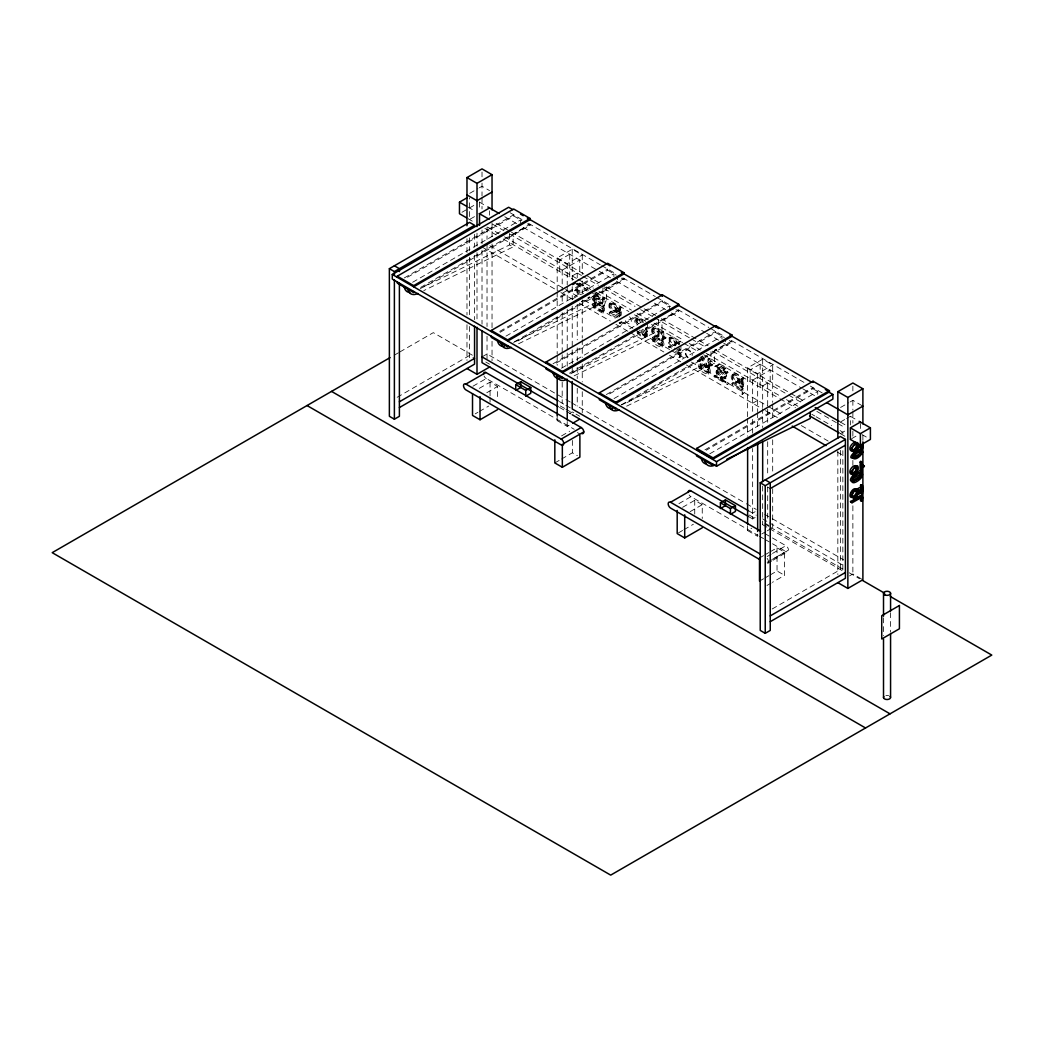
<?xml version="1.0" encoding="UTF-8"?>
<svg xmlns="http://www.w3.org/2000/svg" width="1044" height="1044" viewBox="0 0 1044 1044"><rect width="100%" height="100%" fill="white"/><g stroke="black" fill="none" stroke-linecap="round" stroke-linejoin="round"><path stroke-width="0.75" stroke-dasharray="5 3.75" d="M702.155 356.396L701.764 358.536L705.822 366.183L701.477 359.332L702.756 358.588L707.088 365.452L703.304 356.839M701.15 356.617C697.053 361.537 697.327 363.991 702.756 358.588M702.416 355.887L701.098 358.914L698.462 360.702M723.792 369.511C725.737 368.375 715.623 362.907 717.828 366.066M724.092 369.55C728.412 367.788 719.446 362.829 717.489 365.008M726.624 373.452L726.272 372.421L714.957 366L715.297 367.044L726.311 373.4L727.89 372.721L727.537 371.69L716.562 365.348L714.84 366.287M676.616 344.703C676.499 328.116 658.816 343.124 674.646 346.243M594.127 304.013L594.14 307.184L602.297 311.908C607.712 308.489 598.16 303.752 595.393 303.282C590.995 305.696 605.885 306.453 602.297 311.908M595.393 303.282L595.993 306.936M653.57 338.204L653.609 341.375L661.374 345.877C666.685 342.654 657.642 337.799 654.849 337.473C650.477 339.796 664.963 340.566 661.374 345.877M654.849 337.473L654.875 340.644L662.653 345.146M699.95 365.256L699.976 368.428L707.754 372.93C713.065 369.707 704.021 364.852 701.216 364.526C696.844 366.849 711.342 367.618 707.754 372.93M701.216 364.526L701.829 368.18M617.2 317.767C602.492 311.895 611.445 308.763 619.81 316.828M618.466 317.037L610.91 312.665L610.57 311.621M669.165 347.639C667.586 345.473 672.493 345.564 672.989 347.391M670.444 346.908L670.104 345.851M731.753 383.566C734.715 379.846 749.644 390.482 742.167 394.345C745.533 387.05 728.229 386.893 733.123 382.522M662.522 337.864L664.61 338.948L662.522 336.912C661.465 319.725 660.487 351.541 663.788 337.134L662.522 337.864L662.353 340.722M664.61 338.948L665.876 337.499L663.788 336.168L662.522 336.912M708.889 364.917L710.977 366L708.889 363.964C707.832 346.778 706.866 378.594 710.168 364.186L708.889 364.917L708.732 367.775M710.977 366L712.256 364.552L710.168 363.234L708.889 363.964M576.171 289.449L582.382 293.873L581.116 294.617C569.202 290.219 577.11 286.8 583.544 293.586M663.788 336.168C664.128 324.371 660.447 337.577 663.632 339.979M710.168 363.234C710.494 351.423 706.814 364.63 709.998 367.044M725.358 368.819L719.107 365.335L718.768 364.278M716.223 365.269L716.562 366.3L727.89 372.721M620.397 310.185L619.131 310.929C613.219 310.003 617.382 305.213 620.397 309.207C621.415 300.737 621.832 321.735 620.397 313.435L617.278 311.464L617.656 310.877L620.397 312.456L620.397 310.185L617.239 307.536M620.397 313.435L619.131 314.166L615.869 311.804L619.131 313.2L620.397 312.456M675.964 343.606C674.032 341.336 679.514 341.505 679.931 343.45L680.075 341.166L680.91 342.027M675.39 342.784L676.773 341.779M722.5 377.001L721.561 376.453L721.561 378.724C720.595 377.745 713.404 373.073 714.422 377.028L727.133 384.362L728.842 383.396L722.5 379.272L721.234 380.003L721.234 377.732L722.5 377.001L722.5 379.272M727.459 384.401L728.842 383.396M742.95 381.086L741.684 381.83C735.772 380.903 739.935 376.114 742.95 380.107C744.307 371.651 744.255 393.444 741.684 385.066C735.837 383.892 743.38 372.812 733.358 373.595C730.134 374.509 730.996 378.594 732.653 380.525C735.289 385.823 739.857 379.768 742.95 383.357L742.95 381.086L739.804 378.437M738.434 382.704L739.818 381.699M647.619 322.805L647.45 331.77L646.641 328.442L645.362 329.186L646.184 332.501L646.34 326.407M713.979 376.284L715.375 375.279M602.623 298.049L602.479 305.84L604.633 308.254L604.332 312.352L602.036 312.848L593.84 308.006L593.018 306.101L593.109 303.138L595.067 302.068L603.249 306.688C609.827 297.423 599.504 292.307 603.288 306.74M603.902 297.318L603.745 305.096L604.567 305.996M620.541 306.936L619.131 307.98L619.131 309.951L620.397 309.207M680.075 341.166L678.665 342.21L678.665 344.181L679.931 343.45M743.093 377.837L741.684 378.881L741.684 380.851L742.95 380.107M583.165 300.803L581.586 301.494L583.335 300.463M619.131 322.596L620.097 323.157M619.94 323.496L621.376 322.426M678.665 348.409L679.474 350.588L679.631 345.747M679.474 350.588L680.91 349.505L680.91 345.016M675.468 351.28L678.509 353.198L679.474 357.74L679.54 353.59L678.078 351.802M679.474 357.74C684.211 354.673 678.143 348.383 674.254 348.135M742.493 394.397L741.762 388.955L731.844 383.252M587.889 298.519L589.638 297.579L589.155 296.822M588.242 298.571L589.638 297.579M675.05 345.903C676.89 342.341 673.002 336.912 669.074 337.669M701.477 359.332L699.271 361.668M593.866 291.811C600.47 291.759 603.302 304.013 594.532 296.574C589.729 299.824 598.095 302.799 600.874 303.334C599.974 305.553 589.508 300.842 592.509 296.183C595.589 294.251 605.259 301.651 594.989 293.416M594.532 296.574C591.883 301.912 605.233 300.829 601.109 304.143M716.915 371.586L716.719 371.873A1.592 0.927 60 0 0 716.915 373.23L722.539 377.615L725.906 376.949A1.579 0.913 60 0 0 726.089 375.814L723.805 372.995L720.269 370.946L716.915 371.586L720.778 372.551L724.823 376.545A1.579 0.913 60 0 1 724.627 377.68M718.181 370.855L717.998 371.129A1.592 0.927 60 0 0 718.181 372.486L722.043 376.023L725.906 376.949M593.788 295.439L594.31 299.902L602.388 303.412M636.957 331.287C643.43 339.783 650.83 335.111 639.15 330.008M645.244 336.064C649.172 334.667 644.057 331.026 642.373 330.269M614.407 310.955L614.929 310.355C616.991 306.714 608.561 301.09 609.748 307.367A3.354 1.931 60 0 0 611.145 309.755L614.002 311.112L616.195 309.611C617.226 306.558 613.219 301.82 610.244 304.522M657.302 335.581L657.811 334.98C659.886 331.339 651.443 325.715 652.63 331.992A3.354 1.931 60 0 0 654.04 334.38L656.885 335.737L659.077 334.237C660.108 331.183 656.102 326.446 653.139 329.147M673.941 345.199L674.463 344.585C676.525 340.957 668.095 335.333 669.282 341.597A3.354 1.931 60 0 0 670.679 343.985L673.537 345.355L675.729 343.854C676.76 340.801 672.754 336.064 669.778 338.752M736.96 381.856L737.482 381.256C739.543 377.615 731.113 371.99 732.301 378.267A3.354 1.931 60 0 0 733.697 380.655L736.555 382.026L738.747 380.512C739.778 377.458 735.772 372.721 732.81 375.422M594.649 302.121L595.119 307.275L604.332 312.352M652.839 337.055C648.768 343.868 667.286 352.441 663.397 341.636C661.674 339.43 652.67 334.602 653.805 337.212C657.289 339.248 665.002 341.44 662.131 347.052M654.118 336.312L654.575 341.466L663.397 346.308M699.219 364.108C695.134 370.92 713.665 379.494 709.776 368.689C708.054 366.483 699.049 361.655 700.172 364.265C703.669 366.3 711.382 368.493 708.498 374.104M700.485 363.364L700.955 368.519L709.776 373.361M592.509 296.183C600.365 301.612 599.152 295.413 592.561 293.481M593.266 297.305C602.036 304.744 599.191 292.503 592.587 292.542M603.067 313.083C605.951 307.106 597.272 304.443 593.37 302.851M699.741 359.958C697.666 359.997 699.323 362.451 700.537 360.937M611.523 303.791L611.027 306.623A3.354 1.931 60 0 0 612.423 309.011L615.686 310.225M642.438 322.4C642.138 318.224 634.648 317.245 635.992 322.374A3.354 1.931 60 0 0 637.388 324.762M637.767 318.798L637.258 321.643A3.354 1.931 60 0 0 638.667 324.031L639.228 324.527M654.405 328.416L653.909 331.248A3.354 1.931 60 0 0 655.306 333.636L658.568 334.85M671.057 338.021L670.561 340.866A3.354 1.931 60 0 0 671.958 343.254L675.22 344.468M734.076 374.692L733.58 377.523A3.354 1.931 60 0 0 734.976 379.925L738.239 381.125M610.805 302.695C605.637 309.611 622.446 316.41 615.829 305.083C605.05 295.021 607.999 317.872 617.265 310.799M643.313 322.557C641.812 313.826 629.884 319.151 636.997 325.389M637.049 317.715L636.174 320.665L638.275 324.658M652.422 328.064C649.264 331.587 655.201 339.196 659.273 335.894C662.418 332.37 656.506 324.775 652.422 328.064C656.415 327.19 660.8 333.375 657.994 336.625M653.701 327.32C650.882 330.583 655.306 336.768 659.273 335.894M670.339 336.938C667.534 340.2 671.944 346.386 675.912 345.499M733.358 373.595C729.886 379.024 737.547 382.73 741.684 384.101L742.95 383.357M615.112 311.999C617.918 308.75 613.52 302.564 609.539 303.439M737.664 382.9C740.47 379.651 736.072 373.465 732.092 374.339M716.406 370.437C714.161 374.718 722.448 380.825 726.415 378.124C728.686 373.869 720.36 367.749 716.406 370.437C720.243 370.111 727.381 374.731 725.136 378.855M717.685 369.707C715.466 373.856 722.552 378.476 726.415 378.124M637.023 332.553C643.143 340.618 652.017 336.259 641.107 330.034M645.727 337.173C650.569 335.372 644.918 330.374 642.373 329.291M469.709 193.349L477.917 188.612M479.287 187.829L482.015 186.25L489.532 190.582M461.97 212.284L466.981 209.387M469.487 207.952L474.498 205.055M474.498 216.63L469.487 219.514L469.487 197.825M404.302 277.926L513.661 214.79L513.661 215.938L405.711 278.265M412.628 282.272L520.591 219.945L520.591 224.395M420.693 287.387L530.052 224.251L530.052 225.413L420.693 288.549M524.101 227.905L513.113 234.248L513.113 246.919L423.786 290.61M557.183 290.454L557.183 257.92L572.229 249.229L582.252 255.023L582.252 274.546M394.267 355.182L398.456 352.768M399.839 351.958L433.299 332.644L472.762 355.43M557.183 257.92L567.218 263.701L582.252 255.023M567.218 290.415L562.194 293.299L562.194 304.613M499.698 331.379L607.66 269.052L607.66 270.213L499.698 332.54M574.787 290.467L576.066 289.736M574.905 290.911L576.184 290.167M397.164 397.281L469.552 355.482L474.563 358.379M505.948 336.142L613.911 273.815L613.911 279.753M572.229 299.093L577.241 296.196L577.241 283.851M482.015 356.891L487.026 353.994L564.556 398.756M587.876 297.553L589.508 297.162M604.098 286.774L606.433 288.118L617.422 281.776L617.422 277.326M514.692 341.649L624.051 278.513L624.051 279.675L514.692 342.81M597.677 296.613L598.956 295.87M597.716 298.558L598.982 297.827M598.434 299.706L599.7 298.975M602.962 298.114L604.241 297.383M603.288 298.44L604.567 297.71M594.14 307.184L595.406 306.44M600.874 303.334L602.14 302.59M601.096 303.739L602.375 303.008M602.623 306.349L603.902 305.618M602.962 306.701L604.241 305.97M602.297 308.698L603.576 307.967M472.919 386.228L486.282 378.515L574.226 429.293M615.856 308.554L617.134 307.81M609.187 312.665L610.466 311.921M615.999 308.946L617.278 308.215M609.304 313.083L610.57 312.352M479.261 388.368L490.054 382.143L497.57 386.476L497.57 398.821M619.275 307.667L620.88 307.001M619.614 307.732L621.206 307.314M615.869 311.804L617.148 311.073M615.999 312.195L617.278 311.464M619.131 314.166L619.275 315.967L620.541 315.223M486.778 392.714L497.57 386.476M619.275 323.118L621.206 322.766M619.614 323.444L620.88 322.713M553.007 363.769L662.366 300.633L662.366 301.794L554.403 364.121M475.216 413.855L477.904 412.302M479.261 411.519L488.696 406.064M561.515 368.219L669.465 305.892L669.465 310.342M645.362 328.207L646.641 327.477M569.398 373.243L678.757 310.094L678.757 311.256L570.794 373.582M645.518 332.123L646.784 331.392M645.858 332.475L647.123 331.731M646.184 332.501L647.45 331.77M661.674 332.005L662.953 331.274M662.026 332.083L663.305 331.353M662.392 332.423L663.671 331.692M653.609 341.375L654.875 340.644M664.61 338.23L665.876 337.499M661.7 340.344L662.979 339.613M664.715 338.647L665.981 337.904M662.026 340.683L663.305 339.952M661.374 342.667L662.653 341.936M668.721 346.895L670 346.164M675.533 343.189L676.812 342.458L679.931 344.429M668.839 347.326L670.104 346.595M678.809 341.897L680.427 341.231M679.148 341.962L680.74 341.558M557.183 415.734L557.183 420.615L559.923 419.036M569.489 413.515L572.229 411.936L574.735 413.385M678.809 350.197L680.74 349.844M679.148 350.549L680.427 349.805M606.342 394.567L715.701 331.431L715.701 332.592L606.342 395.728M678.509 353.198L679.788 352.467L680.74 356.996M687.722 357.792A4.985 2.871 60 0 1 686.143 350.079L686.652 349.792A4.985 2.871 60 0 1 692.537 355.012M678.809 357.348L680.075 356.617M679.148 357.674L680.427 356.944M614.029 398.547L721.978 336.22L721.978 340.67M557.183 420.615L567.218 426.396L571.316 424.034M561.568 435.896L569.659 431.211M621.337 404.837L732.092 340.892L732.092 342.054L624.129 404.38M697.392 361.211L698.932 360.232M701.764 358.536L703.043 357.805M697.483 361.655L698.749 360.924M708.054 359.058L709.32 358.327M708.406 359.136L709.672 358.405M708.772 359.475L710.037 358.744M699.976 368.428L701.255 367.697M705.47 366.079L706.749 365.348M705.822 366.183L707.271 365.217M710.977 365.283L712.256 364.552M708.08 367.397L709.346 366.666M711.081 365.7L712.36 364.969M708.406 367.736L709.672 367.005M707.754 369.72L709.02 368.989M714.957 366.718L716.223 365.987M717.372 365.309L718.65 364.578M717.489 365.752L718.768 365.008M554.821 462.936L560.21 459.817M561.568 459.034L572.36 452.809L577.371 455.693M724.053 368.806L725.332 368.062M724.171 369.237L725.449 368.506M714.083 376.714L715.349 375.971L728.725 383.67M726.585 372.721L727.864 371.99M726.702 373.139L727.981 372.408M721.561 378.724L720.282 379.455L720.282 377.184L721.561 376.453M747.621 416.673L747.621 367.866L762.668 359.188L772.691 364.969L772.691 402.397M721.234 380.003L727.433 383.722L728.712 382.991M738.408 379.455L739.687 378.711M738.565 379.859L739.831 379.116M731.857 383.996C736.594 382.535 744.45 388.329 743.772 393.666M741.827 378.567L743.445 377.902M742.167 378.633L743.772 378.215M738.565 383.096L739.831 382.365L742.95 384.336L743.772 386.515M747.621 367.866L757.657 373.648L772.691 364.969M741.684 385.066L742.95 384.336M741.827 386.867L743.093 386.123M741.54 389.869L742.806 389.138M741.827 394.019L743.093 393.288M742.167 394.345L743.445 393.614M752.646 403.245L757.657 400.361M704.922 449.86L812.871 387.533L812.871 388.694L706.318 450.212M709.763 453.814L817.726 391.487L817.726 397.425M840.564 407.46L848.772 402.723M850.142 401.94L852.87 400.361L862.892 406.142M678.926 503.626L690.958 496.683L757.97 535.376M682.593 507.319L694.73 500.311L702.247 504.657L702.247 518.542M840.342 422.063L845.353 419.166M846.606 418.435L850.364 416.269L850.364 424.947M690.11 511.664L702.247 504.657M840.342 433.625L847.859 429.293M678.548 532.805L682.593 530.469M683.937 529.686L693.386 524.245M851.617 438.689L859.134 434.356M752.646 513.139L755.151 511.69M755.151 517.472L752.646 518.92L752.646 448.502M747.621 525.68L747.621 530.561L751.732 528.199M761.755 533.98L765.852 531.618M767.223 530.822L771.32 528.46M759.497 557.953L763.542 555.617M764.9 554.847L768.945 552.498M770.289 551.728L777.036 547.826L784.553 552.172L784.553 575.322L772.416 582.33M767.183 556.504L771.19 554.194M772.521 553.424L785.884 545.712A3.55 2.049 60 0 1 788.481 550.097L772.443 559.349M767.183 562.298L785.884 551.493A3.55 2.049 60 0 0 788.481 550.097M767.666 563.303L771.673 560.993M773.017 560.223L787.711 551.728M759.497 581.103L763.542 578.767M764.9 577.984L768.945 575.649M770.289 574.879L777.036 570.977L784.553 575.322M767.014 585.449L771.059 583.113M772.195 608.978L840.407 569.593M849.49 575.91L852.87 573.965L862.892 579.746M420.275 288.575L509.602 244.896L513.113 246.919M513.596 342.458L602.923 298.78L606.433 300.803L606.433 288.118M518.568 343.763L606.433 300.803M570.624 373.817L658.49 330.857L661.987 332.879L661.987 320.195L672.975 313.852L672.975 309.402M574.135 375.84L661.987 332.879M621.676 404.85L711.003 361.172L714.514 363.195L714.514 350.51L725.489 344.181L725.489 339.718M626.648 406.168L714.514 363.195M646.523 335.333L644.318 335.046L639.019 331.574M636.488 319.529L639.215 320.273L641.16 323.131M635.77 318.446L639.411 319.438L642.047 323.288M647.006 336.442L643.639 335.685L638.302 331.822M619.94 316.345L619.275 315.967M742.167 387.207L742.493 378.946M615.973 308.28L619.131 309.951M675.507 342.51L678.665 344.181M738.526 379.181L741.684 380.851M665.876 338.217L663.788 337.134M712.256 365.269L710.168 364.186M609.291 312.352L617.265 316.828M668.826 346.582L671.71 348.135M574.892 290.18L581.508 293.873M714.109 376.01L720.282 379.455M510.059 212.702L523.227 220.31M528.394 223.285L600.287 264.798M601.696 265.607L615.856 273.789M622.837 277.821L655.267 296.535M656.676 297.357L670.77 305.487M677.817 309.559L708.837 327.464M710.246 328.286L725.267 336.951M731.387 340.488L804.689 382.809M810.327 386.071L822.437 393.053M513.661 215.938L521.856 220.675M527.324 223.834L530.052 225.413M607.66 270.213L616.247 275.172M621.311 278.095L624.051 279.675M662.366 301.794L670.561 306.531M676.016 309.676L678.757 311.256M715.701 332.592L724.327 337.564M729.364 340.474L732.092 342.054M812.871 388.694L820.062 392.844M479.366 202.079L486.426 206.151M504.774 216.747L517.485 224.082M523.135 227.344L597.951 270.54M599.36 271.362L610.662 277.874M616.299 281.136L648.768 299.889M654.418 303.138L665.72 309.663M671.357 312.926L705.235 332.488M706.657 333.297L722.187 342.262M723.596 343.084L801.231 387.911M802.653 388.72L815.351 396.054M850.651 416.439L857.711 420.51M467.934 207.051L475.137 211.201M496.174 223.351L600.77 283.746M606.277 286.93L655.684 315.445M661.335 318.707L708.067 345.694M714.983 349.688L805.472 401.927M840.629 422.22L846.266 425.482M861.939 434.526L867.59 437.788M492.651 224.212L503.939 230.737M509.537 233.96L581.469 275.486M582.878 276.308L598.382 285.26M604.019 288.509L635.026 306.414M640.664 309.663L653.348 316.998M654.758 317.807L689.993 338.152M691.402 338.961L705.496 347.104M712.543 351.175L787.372 394.371M788.664 395.115L802.849 403.297M816.852 411.388L836.609 422.794M837.993 423.59L845.04 427.662M487.639 227.109L498.928 233.621M504.526 236.857L576.458 278.383M577.867 279.192L593.37 288.144M599.008 291.406L631.424 310.12M637.062 313.37L648.337 319.882M653.975 323.144L683.572 340.227M689.21 343.489L700.485 349.988M706.122 353.25L780.951 396.446M786.471 399.63L797.825 406.194M811.841 414.285L814.711 415.943M816.069 416.726L831.598 425.691M840.029 430.559L842.847 432.19L842.847 435.27M467.934 218.627L473.584 221.889M484.873 228.401L496.174 234.926M503.221 238.998L573.808 279.753M579.459 283.015L590.747 289.527M596.398 292.79L628.866 311.543M634.517 314.792L645.805 321.317M651.456 324.58L682.515 342.51M683.924 343.319L698.044 351.476M703.682 354.738L778.511 397.934M779.92 398.743L795.45 407.708M840.629 433.795L844.857 436.235M578.872 283.25L587.289 288.222L588.333 290.441M576.314 283.25L586.023 288.953L587.067 291.172M576.314 284.203L586.089 290.689M676.747 350.536L679.788 352.467M720.282 377.184L721.234 377.732M489.845 245.745L578.65 297.005M584.288 300.267L615.294 318.172M620.932 321.421L633.617 328.743M635.026 329.565L670.261 349.91M671.67 350.719L685.764 358.862M691.402 362.111L767.679 406.142M768.932 406.873L783.144 415.081M801.348 425.587L828.166 441.064M482.015 247.01L559.388 291.681M560.941 292.581L573.639 299.902M579.276 303.151L610.283 321.056M615.921 324.319L628.605 331.64M630.015 332.449L663.84 351.985M669.478 355.234L680.753 361.746M686.391 365.008L762.668 409.039L762.668 427.518M765.474 410.657L778.132 417.965M837.21 452.078L842.847 455.328M767.745 487.13L770.25 488.579M565.965 399.565L570.194 402.005M571.603 402.827L744.959 502.921M746.369 503.73L756.247 509.433M764.704 514.314L843.643 559.884M559.388 401.562L565.182 404.902M565.965 405.359L570.82 408.165M748.404 510.699L756.247 515.214M762.511 518.829L768.932 522.535M769.558 522.9L843.63 565.665M485.773 362.02L489.532 364.186M575.988 414.103L579.746 416.269M765.174 523.331L768.932 525.497M560.315 405.972L564.543 408.413M565.952 409.222L572.999 413.293M749.187 515.018L756.234 519.09M764.691 523.971L768.919 526.411M770.328 527.22L843.617 569.541M849.255 572.791L859.59 578.754M559.532 407.434L565.182 410.697M566.592 411.506L572.229 414.755M748.404 516.48L755.464 520.551M762.511 524.623L768.149 527.872M769.558 528.682L845.418 572.49M764.874 533.575L785.884 545.712M759.366 536.185L763.555 538.6M764.952 539.409L785.884 551.493M747.621 530.561L757.657 536.355L757.657 533.092M577.371 432.555L579.877 434.004M577.267 283.159L587.367 289.958M582.865 300.75L582.382 299.915M619.94 308.045L620.097 316.006M890.571 612.711L890.571 632.246M883.511 617.865L883.511 635.77M862.892 435.348L862.892 441.834M860.386 423.499L860.386 430.741M852.87 386.149L852.87 390.887M852.87 400.361L852.87 410.096M852.87 411.714L852.87 423.068M852.87 431.185L852.87 437.671M852.87 460.391L852.87 465.259M852.87 505.818L852.87 573.965M842.847 450.708L842.847 571.003M840.407 450.342L840.407 572.49M837.836 451.217L837.836 574.526M777.036 547.826L777.036 570.977M772.691 404.015L772.691 420.288M772.691 439.811L772.691 472.358M772.691 488.618L772.691 527.664M767.679 382.991L767.679 422.298M767.679 441.69L767.679 475.633M767.679 486.935L767.679 521.817M762.668 359.188L762.668 407.499M762.668 486.086L762.668 524.714M757.657 373.648L757.657 411.675M757.657 412.693L757.657 429.449M752.646 380.107L752.646 412.941M752.646 419.414L752.646 433.952M747.621 418.305L747.621 436.196M741.684 381.83L741.684 384.101M711.003 351.658L711.003 361.172M694.73 500.311L694.73 514.196M658.49 319.751L658.49 330.857M619.131 310.929L619.131 313.2M602.923 287.674L602.923 298.78M582.252 281.058L582.252 294.069M582.252 300.581L582.252 337.995M582.252 339.626L582.252 357.518M582.252 364.03L582.252 381.921M582.252 391.683L582.252 412.837M577.241 273.045L577.241 277.678M577.241 304.274L577.241 339.822M577.241 347.9L577.241 360.832M577.241 367.292L577.241 378.607M577.241 388.303L577.241 406.077M572.229 249.229L572.229 280.575M572.229 286.656L572.229 299.667M572.229 306.179L572.229 376.14M572.36 440.464L572.36 452.809M567.218 263.701L567.218 284.855M567.218 286.474L567.218 303.334M567.218 309.259L567.218 366.196M567.218 421.515L567.218 426.396M562.194 270.161L562.194 290.219M562.194 312.691L562.194 353.094M562.194 354.712L562.194 367.632M562.194 382.182L562.194 403.18M557.183 292.085L557.183 309.977M557.183 316.489L557.183 353.903M557.183 355.534L557.183 365.296M509.602 233.804L509.602 244.896M492.037 222.855L492.037 237.458M492.037 243.957L492.037 328.325M492.037 341.297L492.037 360.767M490.054 382.143L490.054 396.028M490.054 397.568L490.054 402.201M489.532 210.836L489.532 215.181M487.026 227.135L487.026 239.481M487.026 244.113L487.026 326.524M487.026 336.22L487.026 359.788M482.015 172.038L482.015 176.775M482.015 183.091L482.015 195.985M482.015 197.603L482.015 208.957M482.015 230.032L482.015 244.661M482.015 250.234L482.015 324.162M479.509 202.158L479.509 209.387M477.004 233.164L477.004 246.136M477.004 252.635L477.004 320.782M474.563 234.287L474.563 247.18M474.563 255.245L474.563 319.699M469.552 237.836L469.552 250.73M469.552 257.176L469.552 315.197M469.552 326.472L469.552 358.379M466.981 238.737L466.981 253.34M466.981 259.825L466.981 314.988M466.981 324.723L466.981 360.415M688.231 357.505A4.985 2.871 60 0 1 686.652 349.792M686.143 350.079A4.985 2.871 60 0 1 692.041 355.299M629.61 316.789A4.985 2.871 60 0 1 630.002 323.757A4.985 2.871 60 0 1 624.456 318.381M885.899 695.539A3.55 2.049 0 0 1 888.601 695.643M767.131 558.383A3.55 2.049 60 0 1 768.436 561.672A3.55 2.049 60 0 1 767.131 563.46M690.958 496.683A3.55 2.049 60 0 1 689.118 494.934M486.282 378.515A3.55 2.049 60 0 1 483.998 375.944M569.724 254.24L559.688 260.021L559.688 271.597L579.746 260.021L579.746 271.597L569.724 277.391L569.724 254.24M760.162 364.186L750.127 369.981L750.127 381.556L770.185 369.981L770.185 381.556L760.162 387.337L760.162 364.186"/><path stroke-width="1.5" d="M857.685 445.945L856.589 448.985L853.731 450.904A3.354 1.931 -60 0 1 852.335 450.134C850.664 447.263 856.798 441.364 857.685 445.945L860.439 444.405L861.718 445.136L858.599 447.745L861.718 446.114C861.274 452.026 863.962 446.206 862.696 443.648M861.078 473.924L853.496 478.217L853.313 481.597L861.078 477.134L861.209 474.054L859.251 473.376M851.891 502.777L852.217 501.733L861.796 496.318L862.696 497.309L862.2 501.224L861.352 497.479L852.217 502.712L850.508 501.746L859.851 495.861L861.013 495.626L861.417 496.566M862.722 466.042L862.722 465.089M864.301 465.754L862.214 466.851C859.342 448.241 859.538 483.137 862.214 467.803L864.301 466.472L863.036 465.024M862.096 462.505L861.261 463.366L861.404 471.222M861.861 494.138L861.718 492.52L858.468 493.903L861.718 491.541L861.718 489.271C858.781 493.173 854.436 488.475 860.439 487.561L861.718 488.292C862.801 478.426 863.649 500.872 860.439 491.789M858.599 490.902L861.718 488.292M860.439 447.785L861.417 447.223M862.527 485.46L860.582 485.108L860.439 487.561M852.609 480.684L859.812 476.403L859.943 473.31M856.432 447.85L855.232 449.429M851.565 492.39L854.279 489.988M860.243 453.683L860.804 452.952M855.232 472.632L855.871 471.888M855.871 495.091L854.488 496.474M860.139 470.492L862.057 470.844M857.437 456.097L858.533 455.301M852.543 477.252L852.008 477.734L853.274 478.465M853.666 450.63L854.488 450.068M466.981 225.752L466.981 177.571L482.015 168.88L492.037 174.674L492.037 209.883M466.981 177.571L477.004 183.352L492.037 174.674M466.524 217.804L459.464 213.733L459.464 202.158L466.981 197.825M492.037 192.031L477.004 200.709L466.981 194.928M489.532 207.952L479.509 213.733L479.509 225.308M389.373 268.673L469.552 222.385L474.563 225.282L394.384 271.57L389.373 268.673L389.373 416.308L394.384 419.205L399.395 416.308L399.395 283.276M828.662 392.022L832.89 394.462L832.89 399.095L716.523 466.276L392.283 279.074L392.283 274.442L508.65 207.26L512.878 209.7M397.294 277.339L397.294 276.177L513.661 208.996L530.052 218.457L530.052 219.618L413.685 286.8L413.685 285.651L530.052 218.457M390.091 357.596L52.2 552.668L610.701 875.12L991.8 655.084L890.297 596.489M491.293 331.6L491.293 330.452L607.66 263.271L624.051 272.732L624.051 273.88L507.684 341.075L507.684 339.913L624.051 272.732M572.608 284.66L575.414 283.041M399.395 401.783L474.563 358.379M399.395 407.565L474.563 364.16L474.563 326.146M466.981 368.532L477.004 374.313L489.949 366.849M583.792 431.916L563.747 443.491A3.55 2.049 60 0 1 561.163 444.901L466.237 390.091A3.55 2.049 60 0 1 463.523 385.836A3.55 2.049 60 0 1 465.872 384.088L485.917 372.512L581.208 427.531A3.55 2.049 60 0 1 583.766 431.524A3.55 2.049 60 0 1 581.873 433.625M545.999 363.195L545.999 362.033L662.366 294.852L678.757 304.313L678.757 305.474L562.39 372.656L562.39 371.494L678.757 304.313M515.736 384.61L520.747 381.712L530.77 387.494L530.77 393.288L525.758 396.185L525.758 390.391L515.736 384.61L515.736 390.391L520.747 387.494L520.747 381.712M525.758 390.391L530.77 387.494M472.514 393.81L472.514 415.421L480.031 419.753L497.57 409.626M599.334 393.979L599.334 392.831L715.701 325.65L732.092 335.111L732.092 336.259L615.725 403.454L615.725 402.292L732.092 335.111M572.673 423.238L579.511 419.296M465.872 384.088L561.163 439.106L581.208 427.531M554.821 439.785L554.821 462.936L562.338 467.268L579.877 457.142L579.877 435.544M696.661 448.424L813.028 381.243L829.432 390.704L829.432 391.865L713.065 459.047L696.661 449.586L696.661 448.424L713.065 457.898L829.432 390.704M392.283 274.442L716.523 461.644L832.89 394.462M837.836 438.245L837.836 391.683L852.87 382.991L862.892 388.786L862.892 423.994M837.836 391.683L847.859 397.464L862.892 388.786M760.254 559.845L670.914 508.258A3.55 2.049 60 0 1 668.199 504.017A3.55 2.049 60 0 1 670.548 502.268L690.593 490.693L760.658 531.148M862.892 406.142L847.859 414.82L826.652 402.579M720.412 502.777L725.423 499.88L735.446 505.674L735.446 511.456L730.435 514.353L730.435 508.558L720.412 502.777L720.412 508.558L725.423 505.674L725.423 499.88M860.386 422.063L850.364 427.844L850.364 439.42M765.239 479.901L770.25 482.785L770.25 630.419L765.239 633.317L760.228 630.419L760.228 482.785L840.407 436.496L845.418 439.393L845.418 578.272L770.25 621.676M760.228 482.785L765.239 485.682L845.418 439.393M730.435 508.558L735.446 505.674M850.508 427.923L860.386 433.625L870.409 427.844L870.409 439.42L860.386 445.201L850.508 439.498M677.191 510.438L677.191 533.588L684.707 537.921L702.247 527.794M770.25 488.579L845.418 445.175M853.627 481.062L858.364 478.322M857.698 492.39L860.439 490.81L861.718 491.541M770.25 615.895L845.418 572.49M837.836 582.643L847.859 588.424L862.892 579.746L862.892 441.834M856.184 456.867C841.725 463.053 861.013 442.395 862.722 452.313C854.057 466.185 845.718 454.244 861.522 450.382M726.781 459.295L810.248 418.474L810.248 412.132M853.666 497.035C845.222 500.154 853.561 483.62 857.294 490.328M852.439 481.741C845.536 480.292 859.003 469.069 860.948 472.762M860.439 497.166L860.582 500.559L862.2 501.224M860.582 493.407L862.2 494.099M852.074 451.243C847.049 450.108 851.852 441.847 855.871 442.304M852.361 457.311C854.749 457.233 862.866 452.952 859.525 450.708M851.421 474.459C846.514 472.005 854.631 461.879 857.294 467.125M825.334 389.503L829.432 391.865M520.499 214.098L523.227 215.677M527.324 218.039L610.153 265.868M621.311 272.314L662.314 295.974M677.817 304.926L718.703 328.534M729.978 335.046L811.749 382.248M487.835 206.973L499.136 213.485M859.121 421.319L870.409 427.844M459.464 202.158L466.524 206.229M479.222 213.576L489.114 219.279M815.207 407.551L839.206 421.411M809.57 415.864L839.206 432.973M861.261 447.759L862.527 448.502M860.935 448.098L862.2 448.842M857.307 446.362L858.573 447.106M860.582 448.15L861.861 448.881M857.189 446.767L858.468 447.498M857.32 447.015L858.599 447.745M860.452 461.853L861.731 462.583M860.099 462.179L861.378 462.923M863.14 465.311L864.419 466.055M863.036 465.741L864.301 466.472M792.2 426.096L825.961 445.592M860.452 470.452L861.731 471.183M859.812 476.403L861.078 477.134M860.935 484.781L862.2 485.512M860.582 485.108L861.861 485.851M852.034 480.866L853.313 481.597M857.294 489.532L858.559 490.262M857.176 489.936L858.442 490.667M861.261 493.029L862.527 493.76M857.307 492.768L858.573 493.499M857.189 493.173L858.599 494.151M861.261 500.18L862.527 500.911M860.582 500.559L861.861 501.29M850.612 501.316L851.878 502.06M850.508 501.746L851.787 502.477M394.384 265.789L399.395 268.673L399.395 271.57M397.294 276.177L413.685 285.651M491.293 330.452L507.684 339.913M545.999 362.033L562.39 371.494M599.334 392.831L615.725 402.292M482.015 356.891L558.122 400.831M748.404 510.699L572.229 408.974L572.229 381.504M862.096 580.203L884.659 593.227M558.122 406.625L482.015 362.673L482.015 331.039M572.229 414.755L748.404 516.48M670.548 502.268L760.241 554.038M331.535 391.396L890.036 713.848M307.04 405.542L865.541 727.981M855.728 443.583C857.607 445.892 855.101 449.625 852.465 450.173A3.354 1.931 -60 0 1 851.565 450.016M855.728 489.988C857.607 492.298 855.101 496.017 852.465 496.579A3.354 1.931 -60 0 1 851.565 496.422M856.028 467.033L855.728 470.818L852.465 473.376A3.354 1.931 -60 0 1 851.565 473.219M890.571 593.188L890.571 611.079M890.571 633.865L890.571 697.34M883.511 593.449L883.511 616.234M883.511 639.019L883.511 697.614M860.386 433.625L860.386 445.201M847.859 397.464L847.859 588.424M813.028 381.243L813.028 382.404M765.239 485.682L765.239 633.317M762.668 441.351L762.668 481.754M759.497 557.953L759.497 581.103M757.657 443.609L757.657 531.474M747.621 447.589L747.621 524.049M716.523 461.644L716.523 466.276M715.701 325.65L715.701 326.798M713.065 457.898L713.065 459.047M712.895 464.188L712.895 465.337L696.505 455.876L696.505 454.714M684.707 514.783L684.707 537.921M662.366 294.852L662.366 296M615.725 408.073L615.725 409.235L599.334 399.774L599.334 398.612M567.218 379.22L567.218 419.897M562.39 377.289L562.39 378.437L545.999 368.976L545.999 367.814M562.338 444.131L562.338 467.268M557.183 376.688L557.183 415.734M507.684 345.694L507.684 346.856L491.293 337.395L491.293 336.233M480.031 396.603L480.031 419.753M477.004 183.352L477.004 226.678M477.004 327.268L477.004 374.313M413.685 291.433L413.685 292.594L397.294 283.133L397.294 281.971M394.384 271.57L394.384 274.82M394.384 279.688L394.384 419.205M889.984 696.348A3.55 2.049 0 0 1 887.283 699.519A3.55 2.049 0 0 1 883.863 696.583M688.244 492.442A3.55 2.049 60 0 1 690.593 490.693M561.163 439.106A3.55 2.049 60 0 1 563.747 443.491M483.568 374.261A3.55 2.049 60 0 1 485.917 372.512M705.94 463.927A16.025 9.252 -60 0 1 701.359 458.668M715.062 465.024A16.025 9.252 -60 0 1 704.857 460.704M612.319 408.765A16.025 9.252 -60 0 1 611.223 408.791M610.205 408.648A16.025 9.252 -60 0 1 605.611 403.402M619.327 409.744A16.025 9.252 -60 0 1 609.122 405.424M559.793 378.45A16.025 9.252 -60 0 1 558.71 378.476M557.692 378.333A16.025 9.252 -60 0 1 553.098 373.073M566.801 379.429A16.025 9.252 -60 0 1 556.609 375.109M504.239 346.373A16.025 9.252 -60 0 1 497.544 341.01M511.247 347.352A16.025 9.252 -60 0 1 501.042 343.032M409.835 292.516A16.025 9.252 -60 0 1 404.224 287.126M417.926 293.468A16.025 9.252 -60 0 1 407.734 289.149M851.251 448.881C857.372 462.022 863.271 429.541 851.251 448.881M851.251 472.084C857.372 485.225 863.271 452.744 851.251 472.084M851.251 495.287C857.372 508.428 863.271 475.947 851.251 495.287M852.335 471.105L852.335 473.337A3.354 1.931 -60 0 0 853.731 474.106C861.065 472.149 855.532 462.609 852.335 471.105M852.335 494.308L852.335 496.539A3.354 1.931 -60 0 0 853.731 497.309C861.065 495.352 855.532 485.812 852.335 494.308M853.118 456.854C861.9 460.678 866.664 442.578 853.118 456.854M862.214 476.116C861.444 479.509 850.194 487.143 852.191 479.366C853.013 476.064 864.21 468.351 862.214 476.116M899.419 605.507L881.736 615.725L881.736 638.98L899.419 628.775L899.419 605.507M884.712 594.858A3.55 2.049 0 0 0 890.519 593.71A3.55 2.049 0 0 0 885.899 591.387A3.55 2.049 0 0 0 884.712 594.858"/></g></svg>
